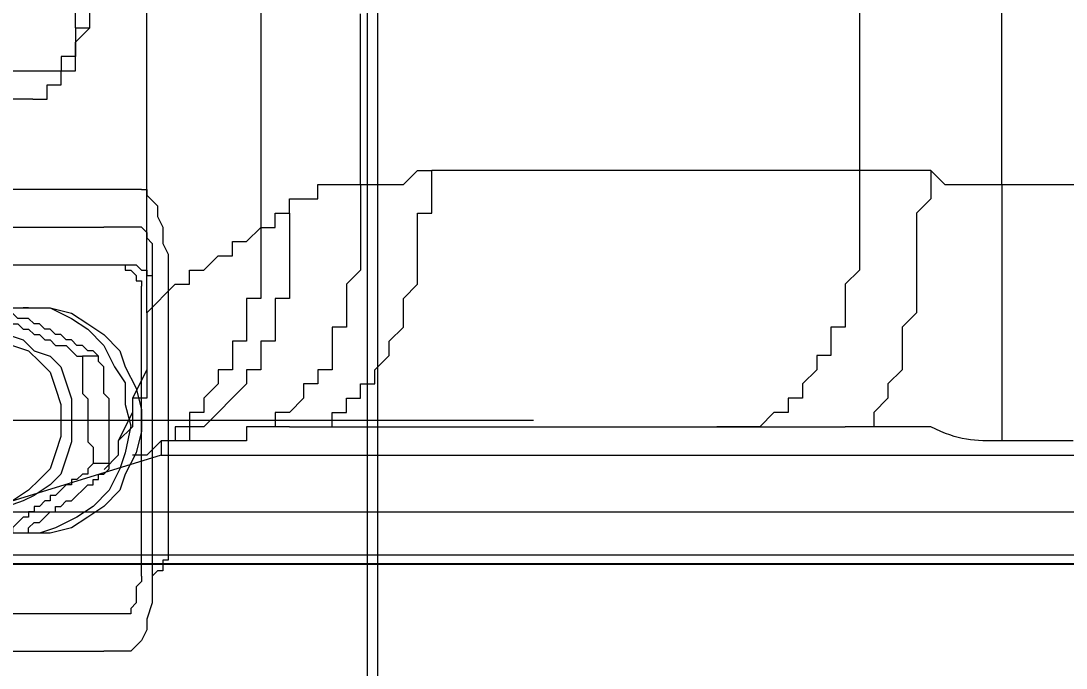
# Model space of a CAD drawing. Header units: millimetres. Extents: x 25083 to 52777, y 24772 to 45779.
# Drawn here: x 38650.22 to 38677.45, y 33425.93 to 33442.81 of the extents above; entities that cross this region are included whole.
import ezdxf

# ---------------------------------------------------------------- set-up
doc = ezdxf.new("R2010")
doc.units = ezdxf.units.MM
doc.layers.add('小车', color=7, linetype='Continuous')
doc.styles.get("Standard").update_dxf_attribs({"font": ''})
doc.styles.get('Standard').set_extended_font_data('SimSun')
doc.dimstyles.new('ISO-25', dxfattribs={"dimtxt": 2.5, "dimasz": 2.5, "dimexe": 1.25, "dimexo": 0.625, "dimtad": 1, "dimtxsty": 'Standard', "dimcen": 2.5, "dimadec": 0, "dimazin": 0, "dimtfac": 1, "dimtmove": 0, "dimatfit": 3, "dimfxl": 1, "dimarcsym": 0})

# ---------------------------------------------------------------- blocks, each defined once
blk = doc.blocks.new('*D925')
at = {"color": 0, "lineweight": -2}
for p, q in [((29677.862, 34881.662), (29677.862, 32448.293)), ((40733.017, 34757.645), (40733.017, 32448.293)), ((29680.362, 32449.543), (40730.517, 32449.543))]:
    blk.add_line(p, q, dxfattribs=at)
at = {"color": 0}
for points in [[(29680.362, 32449.96), (29680.362, 32449.127), (29677.862, 32449.543)], [(40730.517, 32449.127), (40730.517, 32449.96), (40733.017, 32449.543)]]:
    blk.add_solid(points, dxfattribs=at)
at = {"layer": 'DEFPOINTS', "color": 0}
for p in [(29677.862, 34882.287), (40733.017, 34758.27), (40733.017, 32449.543)]:
    blk.add_point(p, dxfattribs=at)
at = {"color": 0, "insert": (35205.439, 32451.628), "char_height": 2.5, "attachment_point": 5}
blk.add_mtext('11055,15', dxfattribs=at)
blk = doc.blocks.new('zw$D2F4')
at = {"color": 7, "lineweight": 5}
for points in [[(261.437, 840.385), (261.437, 846.327)], [(262.179, 846.327), (262.179, 839.643)], [(249.553, 842.614), (249.553, 807.334)], [(252.153, 837.043), (250.667, 841.871)], [(250.667, 807.706), (250.667, 841.871)], [(261.437, 840.385), (261.437, 840.014), (261.808, 840.014), (261.808, 839.643), (262.179, 839.643), (262.179, 839.271), (262.922, 839.271), (263.294, 838.9)], [(261.437, 840.385), (261.437, 840.014), (261.808, 840.014), (261.808, 839.643), (262.179, 839.643)], [(263.294, 839.271), (262.551, 839.271), (262.551, 839.643), (262.179, 839.643)], [(263.294, 839.271), (267.007, 839.271)], [(263.294, 839.271), (263.294, 838.9)], [(263.294, 838.9), (266.636, 838.9)], [(255.866, 837.415), (254.381, 837.415), (253.638, 837.786), (253.267, 837.786), (252.524, 838.157), (252.153, 838.157), (251.781, 838.529)], [(255.866, 837.415), (253.638, 837.415), (253.638, 837.786), (252.895, 837.786), (252.524, 838.157), (252.153, 838.157), (251.781, 838.529)], [(258.095, 834.444), (256.238, 834.444), (256.238, 834.815), (255.124, 834.815), (255.124, 835.186), (254.381, 835.186), (254.381, 835.558), (254.01, 835.558), (253.638, 835.929), (253.267, 835.929), (253.267, 836.3), (252.895, 836.3), (252.895, 836.672), (252.524, 836.672), (252.524, 837.043), (252.153, 837.415), (252.153, 837.786)], [(255.866, 837.415), (265.15, 837.415)], [(255.866, 837.415), (265.15, 837.415)], [(255.866, 837.415), (256.609, 836.672), (256.609, 836.3), (256.98, 836.3), (256.98, 835.929), (257.352, 835.558), (257.352, 835.186), (257.723, 835.186), (257.723, 834.815), (258.095, 834.444)], [(252.153, 837.043), (252.153, 811.791)], [(258.466, 833.701), (256.238, 833.701), (256.238, 834.072), (255.124, 834.072), (255.124, 834.444), (254.381, 834.444), (254.381, 834.815), (254.01, 834.815), (252.895, 835.929), (252.895, 836.3), (252.524, 836.3), (252.524, 837.043), (252.153, 837.043)], [(252.524, 834.815), (252.524, 837.043), (252.153, 837.043)], [(252.895, 833.701), (252.895, 834.815), (252.524, 834.815)], [(259.209, 831.844), (256.98, 831.844), (256.609, 832.216), (255.495, 832.216), (255.495, 832.587), (254.381, 832.587), (254.381, 832.958), (254.01, 832.958), (254.01, 833.33), (253.638, 833.33), (253.267, 833.701), (253.267, 834.072), (252.895, 834.072), (252.895, 834.815), (252.524, 834.815)], [(264.036, 834.444), (258.095, 834.444)], [(258.095, 834.444), (258.095, 834.072), (258.466, 834.072), (258.466, 833.701)], [(252.895, 833.701), (252.895, 819.218)], [(252.895, 833.701), (252.895, 832.587), (253.267, 832.587), (253.267, 832.216), (253.638, 832.216), (253.638, 831.844), (254.01, 831.844), (254.01, 831.473), (254.381, 831.473), (254.752, 831.101), (255.124, 831.101), (255.495, 830.73), (256.238, 830.73), (256.609, 830.359), (258.466, 830.359), (258.466, 829.987), (259.58, 829.987)], [(258.466, 833.701), (258.837, 833.701), (258.837, 832.958), (259.209, 832.958), (259.209, 831.844)], [(259.209, 831.844), (263.665, 831.844)], [(259.209, 831.844), (259.209, 830.73), (259.58, 830.359), (259.58, 829.987)], [(259.58, 816.99), (259.58, 829.987)], [(259.58, 818.847), (256.98, 818.847), (256.609, 819.218), (255.495, 819.218), (255.495, 819.589), (254.752, 819.589), (254.752, 819.961), (254.381, 819.961), (254.01, 820.332), (253.638, 820.332), (253.638, 820.703), (253.267, 820.703), (253.267, 821.075), (252.895, 821.446), (252.895, 822.56)], [(259.58, 816.99), (258.837, 816.99), (258.466, 817.361), (255.866, 817.361), (255.495, 817.733), (254.381, 817.733), (254.01, 818.104), (253.638, 818.104), (253.267, 818.475), (252.895, 818.475), (252.895, 819.218)], [(269.607, 818.847), (259.58, 818.847)], [(259.58, 816.99), (259.209, 816.618), (259.209, 815.133)], [(259.209, 815.133), (252.524, 815.133)], [(252.524, 813.276), (252.524, 815.133)], [(259.209, 815.133), (270.349, 815.133)], [(259.209, 815.133), (259.209, 812.533)]]:
    blk.add_lwpolyline(points, dxfattribs=at)
for points in [[(252.895, 816.99), (252.895, 817.733), (252.895, 818.475), (252.895, 819.218)], [(252.524, 815.133), (252.524, 815.876), (252.524, 816.247), (252.895, 816.99)]]:
    blk.add_open_spline(points, degree=3, dxfattribs=at)
blk = doc.blocks.new('A$C1A4175F5')
at = {"layer": '小车', "color": 7, "lineweight": 0}
for points in [[(934.964, 212.498), (934.964, 243.575)], [(935.244, 243.575), (935.244, 212.498)], [(941.124, 234.056), (940.984, 234.056), (940.984, 233.916), (940.844, 233.776), (940.704, 233.636), (940.704, 233.356), (940.564, 233.076), (940.564, 232.656), (940.424, 232.376), (940.424, 232.096)], [(941.124, 234.056), (942.104, 234.056)], [(942.104, 234.056), (945.043, 234.056)], [(941.124, 233.076), (940.984, 232.936), (940.984, 232.796), (940.844, 232.656), (940.844, 232.516), (940.844, 232.376), (940.844, 232.236), (940.844, 232.096)], [(941.124, 233.076), (942.104, 233.076)], [(945.043, 233.076), (942.104, 233.076)], [(940.424, 232.096), (940.424, 224.537)], [(941.264, 232.096), (941.124, 231.956), (940.984, 231.956), (940.984, 231.816), (940.844, 231.816), (940.844, 231.676), (940.844, 231.536)], [(940.844, 232.096), (940.844, 224.537)], [(941.684, 232.096), (941.544, 232.096), (941.544, 231.956), (941.404, 231.956), (941.264, 231.816), (941.264, 231.676), (941.124, 231.676), (941.124, 231.536)], [(941.684, 232.096), (941.264, 232.096)], [(954.842, 232.096), (941.684, 232.096)], [(940.844, 231.536), (940.844, 223.977)], [(941.124, 223.977), (941.124, 231.536)], [(944.063, 230.976), (943.503, 230.976), (942.943, 230.836), (942.524, 230.556), (942.104, 230.276), (941.684, 229.856), (941.544, 229.436), (941.264, 228.877), (941.124, 228.317), (941.124, 227.757), (941.264, 227.197), (941.544, 226.637), (941.684, 226.217), (942.104, 225.797), (942.524, 225.517), (942.943, 225.237), (943.503, 225.097), (944.063, 225.097)], [(945.043, 230.976), (944.483, 230.976), (944.063, 230.976), (943.503, 230.976), (942.943, 230.696), (942.524, 230.416), (942.104, 229.996), (941.824, 229.436), (941.544, 229.016), (941.544, 228.457), (941.404, 227.897), (941.544, 227.197), (941.684, 226.777), (941.964, 226.217), (942.384, 225.797), (942.803, 225.517), (943.363, 225.237), (943.783, 225.097), (944.343, 225.097), (944.903, 225.097), (945.463, 225.237), (945.883, 225.657), (946.303, 225.937)], [(942.244, 229.716), (942.384, 229.856), (942.524, 229.856), (942.663, 229.996), (942.803, 229.996), (942.943, 230.136), (943.083, 230.136), (943.223, 230.276), (943.363, 230.276), (943.503, 230.416), (943.643, 230.416), (943.783, 230.556), (943.923, 230.556), (944.063, 230.696), (944.203, 230.696), (944.343, 230.696), (944.483, 230.836), (944.623, 230.976)], [(945.043, 230.976), (945.043, 230.836), (944.903, 230.836), (944.763, 230.696), (944.623, 230.696), (944.483, 230.556), (944.343, 230.556), (944.203, 230.416), (944.063, 230.416), (943.923, 230.276), (943.783, 230.276), (943.643, 230.136), (943.503, 230.136), (943.363, 229.996), (943.223, 229.996), (943.083, 229.996), (942.943, 229.856), (942.803, 229.716), (942.663, 229.716)], [(944.063, 230.976), (944.203, 230.976)], [(944.903, 230.276), (944.623, 230.276), (944.203, 230.136), (943.923, 229.856), (943.503, 229.716), (943.223, 229.436), (943.083, 229.016), (942.943, 228.597), (942.943, 228.177), (942.943, 227.897), (942.943, 227.477), (943.083, 227.057), (943.223, 226.637), (943.503, 226.357), (943.923, 226.077), (944.203, 225.937), (944.623, 225.797), (944.903, 225.797)], [(944.483, 229.996), (944.063, 229.856), (943.783, 229.576), (943.503, 229.296), (943.363, 228.877), (943.223, 228.457), (943.223, 228.037), (943.223, 227.617), (943.363, 227.197), (943.503, 226.777), (943.783, 226.497), (944.063, 226.217), (944.483, 225.937)], [(941.964, 228.597), (942.104, 228.737), (942.104, 228.877), (942.104, 229.016), (942.104, 229.156), (942.104, 229.296), (942.104, 229.436), (942.244, 229.576), (942.244, 229.716)], [(942.244, 229.716), (942.663, 229.716)], [(942.663, 229.716), (942.663, 229.576), (942.663, 229.436), (942.663, 229.296), (942.663, 229.156), (942.663, 229.016), (942.663, 228.877), (942.663, 228.737), (942.524, 228.597), (942.524, 228.457), (942.524, 228.317), (942.524, 228.177), (942.524, 228.037), (942.524, 227.897), (942.524, 227.757), (942.524, 227.617), (942.524, 227.477), (942.384, 227.337), (942.384, 227.197), (942.384, 227.057), (942.384, 226.917)], [(941.964, 226.917), (941.964, 227.057), (941.964, 227.197), (941.964, 227.337), (941.964, 227.477), (941.964, 227.617), (941.964, 227.757), (941.964, 227.897), (941.964, 228.037), (941.964, 228.177), (941.964, 228.317), (941.964, 228.457), (941.964, 228.597)], [(941.964, 226.917), (942.384, 226.917)], [(944.063, 225.097), (944.063, 225.237), (943.923, 225.377), (943.783, 225.377), (943.643, 225.517), (943.503, 225.657), (943.363, 225.657), (943.363, 225.797), (943.223, 225.797), (943.083, 225.937), (942.943, 225.937), (942.803, 226.077), (942.663, 226.217), (942.524, 226.357), (942.384, 226.357), (942.384, 226.497), (942.244, 226.497), (942.244, 226.637), (942.104, 226.637), (941.964, 226.777), (941.964, 226.917)], [(942.384, 226.917), (942.524, 226.777), (942.524, 226.637), (942.663, 226.637), (942.803, 226.497), (942.943, 226.497), (942.943, 226.357), (943.083, 226.357), (943.223, 226.217), (943.363, 226.077), (943.503, 226.077), (943.503, 225.937), (943.643, 225.937), (943.783, 225.797), (943.923, 225.797), (943.923, 225.657), (944.063, 225.657), (944.063, 225.517), (944.203, 225.517), (944.343, 225.377), (944.483, 225.237), (944.483, 225.097)], [(944.063, 225.097), (944.203, 225.097)], [(944.063, 225.097), (944.483, 225.097)], [(940.424, 224.537), (940.424, 224.397), (940.564, 224.397), (940.564, 224.257), (940.564, 224.117), (940.704, 224.117), (940.844, 223.977)], [(940.844, 224.537), (940.844, 224.397)], [(940.844, 223.977), (940.844, 223.697), (940.844, 223.277), (940.984, 222.857), (940.984, 222.577), (941.124, 222.297), (941.264, 222.157), (941.404, 222.017), (941.544, 222.017)], [(941.124, 223.977), (941.124, 223.837), (941.264, 223.697), (941.264, 223.557), (941.264, 223.417), (941.264, 223.277), (941.404, 223.137), (941.404, 222.997), (941.544, 222.997)], [(941.544, 222.997), (942.104, 222.997)], [(942.104, 222.997), (945.043, 222.997)], [(941.544, 222.017), (942.104, 222.017)], [(945.043, 222.017), (942.104, 222.017)]]:
    blk.add_lwpolyline(points, dxfattribs=at)
at = {"layer": '小车', "color": 1, "lineweight": 0}
blk.add_lwpolyline([(930.905, 228.037), (977.38, 228.037)], dxfattribs=at)
blk = doc.blocks.new('zw$50CE')
blk.add_blockref('zw$D2F4', (22.01, 103.569))
at = {"layer": '小车', "ltscale": 10, "xscale": -1, "rotation": 270}
blk.add_blockref('A$C1A4175F5', (47.032, 0), dxfattribs=at)

msp = doc.modelspace()

# ---------------------------------------------------------------- linework, layer by layer
at = {"color": 1, "ltscale": 15}
msp.add_line((29782.964, 33428.649), (40674.281, 33428.649), dxfattribs=at)

# ---------------------------------------------------------------- block references
at = {"rotation": 90}
msp.add_blockref('zw$50CE', (39594.481, 33157.316), dxfattribs=at)

# ---------------------------------------------------------------- dimensions: what is measured, and where the dimension line sits
dim = msp.add_linear_dim(base=(40733.0166, 32449.5434), p1=(29677.8617, 34882.2868), p2=(40733.0166, 34758.2702), dimstyle='ISO-25')
dim.commit()
dim.dimension.update_dxf_attribs({"geometry": '*D925', "text_midpoint": (35205.4391, 32449.5434), "dimtype": 160})

doc.saveas('drawing.dxf')
